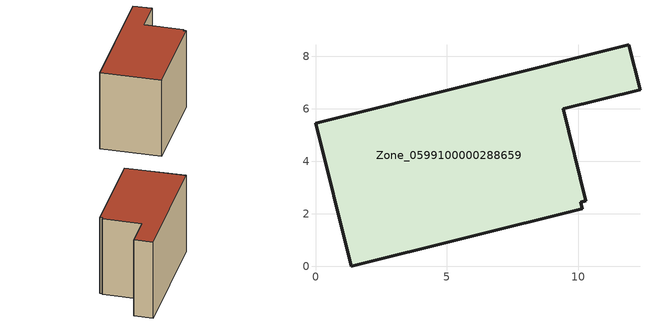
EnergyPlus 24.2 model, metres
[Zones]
Zone_0599100000288659
 floor ground (C_G): 10.17,2.19 1.36,0 0,5.45 11.93,8.43 12.36,6.72 9.44,6 10.3,2.49 10.11,2.44 z0
 wall outside (C_F): 11.93,8.43 0,5.45 1.36,0 10.17,2.19 10.11,2.44 10.3,2.49 9.44,6 12.36,6.72 11.93,8.43 z0:7.68
 roof outside (C_R): 1.36,0 10.17,2.19 10.11,2.44 10.3,2.49 9.44,6 12.36,6.72 11.93,8.43 0,5.45 z7.68
[BUILDING]
Pand.0599100000288659: North Axis=0; Terrain=City; Loads Convergence Tolerance Value=0.04; Temperature Convergence Tolerance Value=0.4; Solar Distribution=FullExterior; Maximum Number of Warmup Days=25; Minimum Number of Warmup Days=1
[Site:Location]
Rotterdam.The.Hague.AP_ZH_NLD Design_Conditions: Latitude=51.96; Longitude=4.45; Time Zone=1; Elevation=-4.5
[SITE:GROUNDTEMPERATURE:BUILDINGSURFACE]
18, 18, 18, 18, 18, 18, 18, 18, 18, 18, 18, 18
[MATERIAL] Thermal Absorptance=0.9; Solar Absorptance=0.7; Visible Absorptance=0.7
Name | Roughness | Thickness | Conductivity | Density | Specific Heat
G.TC.1975-1991 | MediumSmooth | 0.15 | 0.288461 | 540 | 1210
F.TC.1975-1991 | Rough | 0.3 | 0.230769 | 1920 | 840
R.TC.1975-1991 | MediumRough | 0.2 | 0.153846 | 1500 | 1000
[CONSTRUCTION]
C_G: G.TC.1975-1991
C_F: F.TC.1975-1991
C_R: R.TC.1975-1991
[ZONE]
Zone_0599100000288659: Type=1; Multiplier=1; Ceiling Height=Autocalculate; Volume=Autocalculate; Floor Area=autocalculate; Part of Total Floor Area=Yes
[ZONEINFILTRATION:DESIGNFLOWRATE]
Infil_Zone_0599100000288659: Zone or ZoneList or Space or SpaceList=Zone_0599100000288659; Schedule=AlwaysOn; Design Flow Rate Calculation Method=Flow/Area; Flow Rate per Floor Area=0.003; Constant Term Coefficient=1; Temperature Term Coefficient=0; Velocity Term Coefficient=0; Velocity Squared Term Coefficient=0
[HVACTEMPLATE:ZONE:IDEALLOADSAIRSYSTEM]
Zone_0599100000288659: Maximum Heating Supply Air Temperature=50; Minimum Cooling Supply Air Temperature=13; Maximum Heating Supply Air Humidity Ratio=0.0156; Minimum Cooling Supply Air Humidity Ratio=0.0077; Heating Limit=NoLimit; Cooling Limit=NoLimit; Dehumidification Control Type=ConstantSensibleHeatRatio; Cooling Sensible Heat Ratio=0.7; Dehumidification Setpoint=60; Humidification Control Type=None; Humidification Setpoint=30; Outdoor Air Method=None; Outdoor Air Flow Rate per Person=0.00944; Outdoor Air Flow Rate per Zone Floor Area=0; Outdoor Air Flow Rate per Zone=0; Demand Controlled Ventilation Type=None; Outdoor Air Economizer Type=NoEconomizer; Heat Recovery Type=None; Sensible Heat Recovery Effectiveness=0.7; Latent Heat Recovery Effectiveness=0.65
[ZONECONTROL:THERMOSTAT]
ThermostatControl_Zone_0599100000288659: Zone or ZoneList=Zone_0599100000288659; Control Type Schedule=DualSetpointControlType; Control 1=Thermostat_Zone_0599100000288659; Temperature Difference Between Cutout And Setpoint=0
[THERMOSTATSETPOINT:DUALSETPOINT]
Thermostat_Zone_0599100000288659: Heating Setpoint Temperature Schedule=HeatingSetpoint_Zone_0599100000288659; Cooling Setpoint Temperature Schedule=CoolingSetpoint_Zone_0599100000288659
[SCHEDULE:COMPACT]
HeatingSetpoint_Zone_0599100000288659: Through: 12/31, For: AllDays, Until: 24:00, 21
CoolingSetpoint_Zone_0599100000288659: Through: 12/31, For: AllDays, Until: 24:00, 24
DualSetpointControlType: Through: 12/31, For: AllDays, Until: 24:00, 4
AlwaysOn: Through: 12/31, For: AllDays, Until: 24:00, 1
